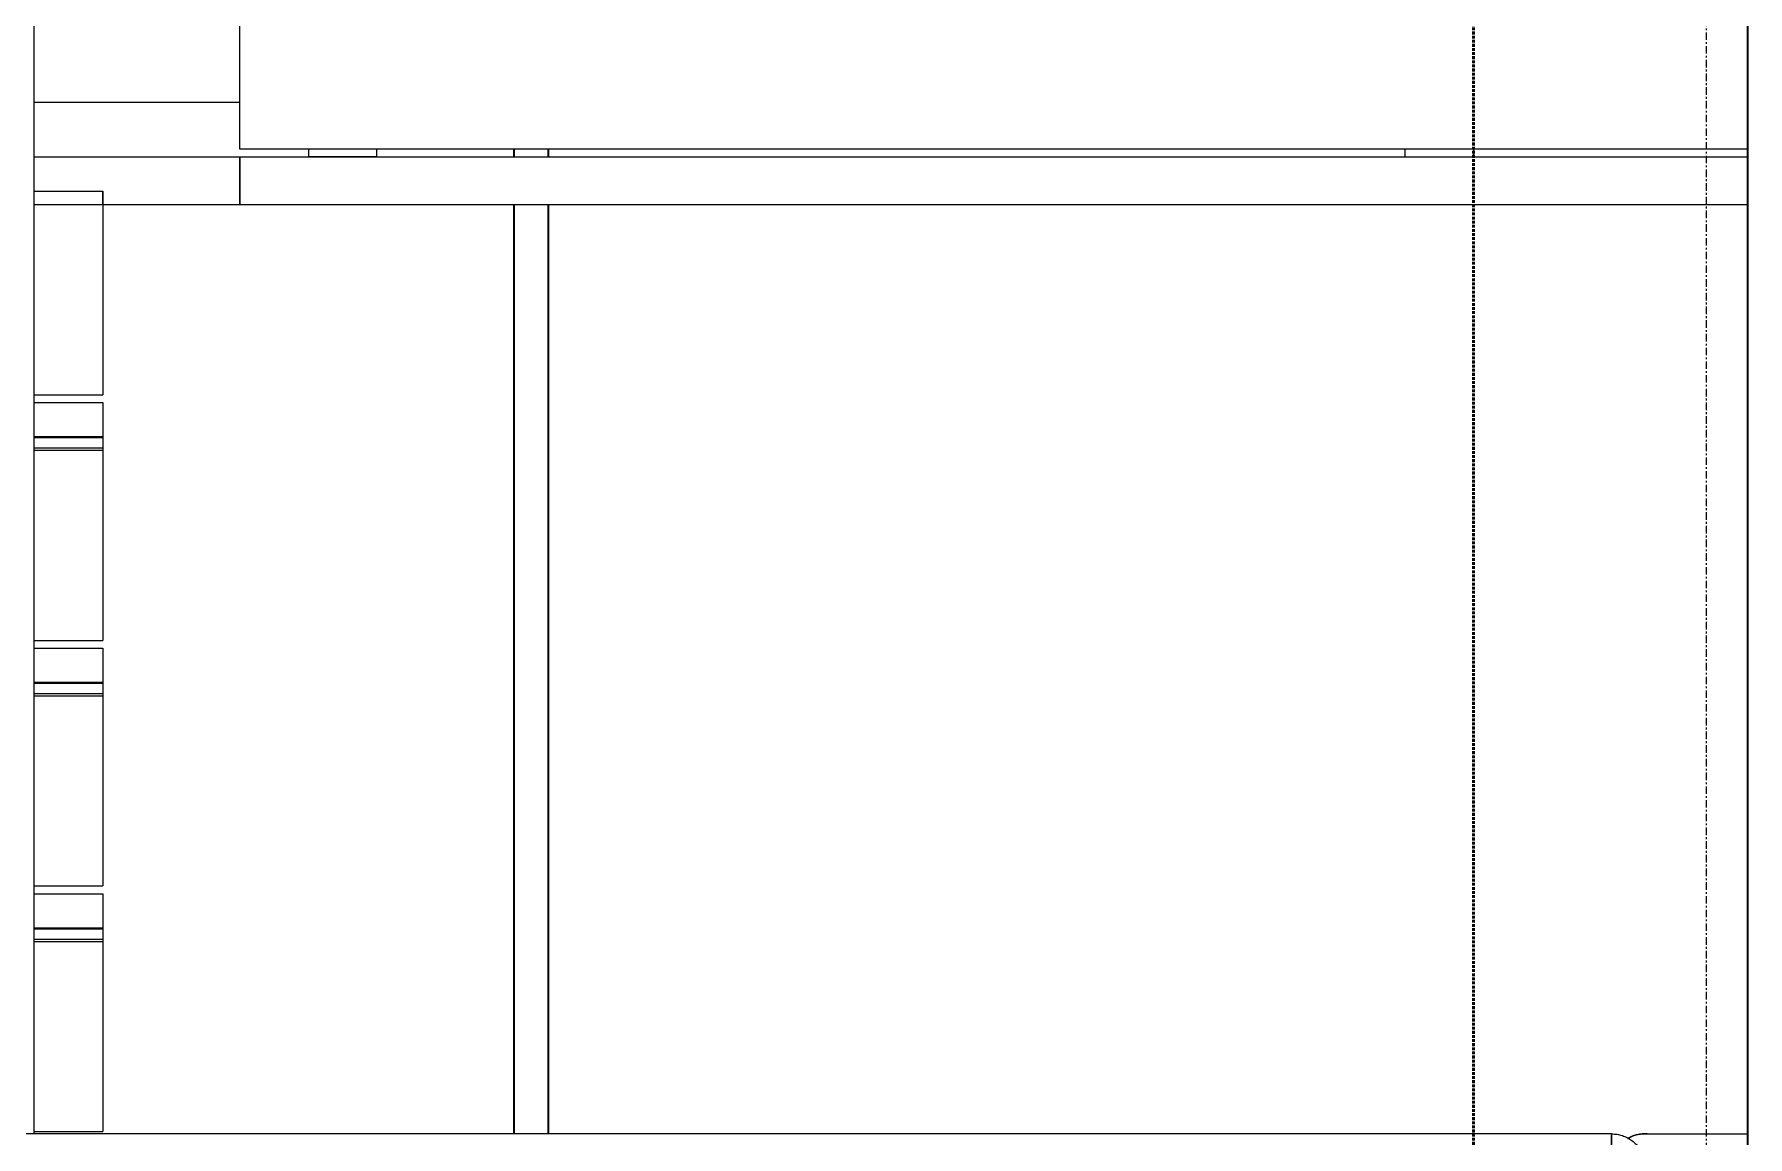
# Model space of a CAD drawing. Header units: millimetres. Extents: x -153298 to 620751, y -313239 to 250031.
# Drawn here: x 7199 to 8449, y -303879 to -303075 of the extents above; entities that cross this region are included whole.
import ezdxf

# ---------------------------------------------------------------- set-up
doc = ezdxf.new("R2010")
doc.units = ezdxf.units.MM
doc.linetypes.add('DPA_Grid _ Level 100', pattern=[10, 5.5, -1.6, 1.3, -1.6])
doc.linetypes.add('DPA_Hidden 50', pattern=[3, 2, -1])
for name, color, linetype, lineweight in [('A-DETL-GENF', 7, 'Continuous', 35), ('A-FLOR-HRAL', 7, 'Continuous', 25), ('A-GLAZ-CURT', 7, 'Continuous', 9), ('I-WALL-E', 7, 'Continuous', 35), ('S-GRID', 7, 'Continuous', 0), ('S-STRS-E', 7, 'Continuous', 25), ('WALL-E', 7, 'Continuous', 35)]:
    doc.layers.add(name, color=color, linetype=linetype, lineweight=lineweight)

# ---------------------------------------------------------------- blocks, each defined once
blk = doc.blocks.new('DPA_CP_Entrance Louver Grill Vertical Z - Louver Grill Vertical Z-V439-2140-01 ENTRANCE 1 ELEVATION 2')
at = {"layer": 'A-GLAZ-CURT', "color": 7}
for p, q in [((-16222, 113945.1), (-16222, 105550)), ((-16222, 113945.1), (-16222, 105550)), ((-16222, 105550), (-16222, 113945.1)), ((-16222, 105550), (-16222, 113945.1))]:
    blk.add_line(p, q, dxfattribs=at)
blk = doc.blocks.new('Railing - Post_50mm-V467-2140-01 ENTRANCE 1 ELEVATION 2')
at = {"layer": 'A-FLOR-HRAL', "color": 7, "lineweight": 9}
for p, q in [((-17272, 111131.4), (-17272, 111125.7)), ((-17272, 111125.7), (-17222, 111125.7)), ((-17222, 111125.7), (-17272, 111125.7)), ((-17222, 111125.7), (-17222, 111131.4))]:
    blk.add_line(p, q, dxfattribs=at)
blk = doc.blocks.new('Railing - Post_50mm-V468-2140-01 ENTRANCE 1 ELEVATION 2')
at = {"layer": 'A-FLOR-HRAL', "color": 7, "lineweight": 9}
for p, q in [((-17272, 111848.1), (-17272, 111842.4)), ((-17222, 111842.4), (-17222, 111848.1)), ((-17272, 111668.9), (-17272, 111663.2)), ((-17222, 111663.2), (-17222, 111668.9)), ((-17272, 111489.7), (-17272, 111484)), ((-17222, 111484), (-17222, 111489.7)), ((-17272, 111310.6), (-17272, 111304.8)), ((-17222, 111304.8), (-17222, 111310.6)), ((-17272, 111131.4), (-17272, 111125.7)), ((-17247, 111125.7), (-17247, 111125.7)), ((-17247, 111125.7), (-17247, 111125.7)), ((-17222, 111125.7), (-17222, 111131.4))]:
    blk.add_line(p, q, dxfattribs=at)
blk = doc.blocks.new('Railing - Post_50mm-18334296-2140-01 ENTRANCE 1 ELEVATION 2')
at = {"layer": 'A-FLOR-HRAL', "color": 7, "lineweight": 9}
blk.add_line((-17472, 113638.3), (-17472, 113792.4), dxfattribs=at)
blk = doc.blocks.new('Railing - Railing-8634568-2140-01 ENTRANCE 1 ELEVATION 2')
at = {"layer": 'A-FLOR-HRAL', "color": 7, "lineweight": 9}
for p, q in [((-17472, 107187.8), (-17472, 107965.4)), ((-17472, 107940.4), (-17322, 107940.4))]:
    blk.add_line(p, q, dxfattribs=at)
at = {"color": 7}
for name, p in [('Railing - Post_50mm-V467-2140-01 ENTRANCE 1 ELEVATION 2', (0, -3225.2)), ('Railing - Post_50mm-V468-2140-01 ENTRANCE 1 ELEVATION 2', (0, -3225.2)), ('Railing - Post_50mm-18334296-2140-01 ENTRANCE 1 ELEVATION 2', (0, -6450.4))]:
    blk.add_blockref(name, p, dxfattribs=at)
blk = doc.blocks.new('Top Rail Type - Top Rail_Internal_-8634572-2140-01 ENTRANCE 1 ELEVATION 2')
at = {"layer": 'A-FLOR-HRAL', "color": 7, "lineweight": 9}
for p, q in [((-17472, 107345.9), (-17472, 108775.4)), ((-17472, 107187.8), (-17472, 107345.9))]:
    blk.add_line(p, q, dxfattribs=at)
blk = doc.blocks.new('Railing - RL13_Baluster Post _End_-13242412-2140-01 ENTRANCE 1 ELEVATION 2')
at = {"layer": 'A-FLOR-HRAL', "color": 7, "lineweight": 9}
for p, q in [((-16266.3, 107187.8), (-16222, 107187.8)), ((-16222, 107137.8), (-16266.3, 107137.8))]:
    blk.add_line(p, q, dxfattribs=at)
at = {"layer": 'A-FLOR-HRAL', "color": 7, "lineweight": 9, "flags": 128}
for points in [[(-16297.3, 107187.8), (-16297.3, 107187.8), (-16297.2, 107187.8), (-16297.1, 107187.8), (-16296.9, 107187.8), (-16296.7, 107187.8), (-16296.4, 107187.8), (-16296.1, 107187.8), (-16295.7, 107187.8), (-16295.3, 107187.8), (-16294.9, 107187.8), (-16294.4, 107187.8), (-16293.8, 107187.8), (-16293.2, 107187.8), (-16292.6, 107187.8), (-16291.9, 107187.8), (-16291.2, 107187.8), (-16290.4, 107187.8), (-16289.6, 107187.8), (-16288.8, 107187.8), (-16287.9, 107187.8), (-16287, 107187.8), (-16286.1, 107187.8), (-16285.1, 107187.8), (-16284.1, 107187.8), (-16283.1, 107187.8), (-16282, 107187.8), (-16280.9, 107187.8), (-16279.8, 107187.8), (-16278.7, 107187.8), (-16277.6, 107187.8), (-16276.4, 107187.8), (-16275.2, 107187.8), (-16274, 107187.8), (-16272.8, 107187.8), (-16271.6, 107187.8), (-16270.4, 107187.8), (-16269.1, 107187.8), (-16267.9, 107187.8), (-16266.7, 107187.8), (-16266.3, 107187.8)], [(-16266.3, 107137.8), (-16267.6, 107137.8), (-16268.8, 107137.8), (-16270, 107137.8), (-16271.3, 107137.8), (-16272.5, 107137.8), (-16273.7, 107137.8), (-16274.9, 107137.8), (-16276.1, 107137.8), (-16277.2, 107137.8), (-16278.4, 107137.8), (-16279.5, 107137.8), (-16280.6, 107137.8), (-16281.7, 107137.8), (-16282.8, 107137.8), (-16283.8, 107137.8), (-16284.8, 107137.8), (-16285.8, 107137.8), (-16286.8, 107137.8), (-16287.7, 107137.8), (-16288.6, 107137.8), (-16289.4, 107137.8), (-16290.2, 107137.8), (-16291, 107137.8), (-16291.7, 107137.8), (-16292.4, 107137.8), (-16293.1, 107137.8), (-16293.7, 107137.8), (-16294.2, 107137.8), (-16294.7, 107137.8), (-16295.2, 107137.8), (-16295.6, 107137.8), (-16296, 107137.8), (-16296.4, 107137.8), (-16296.6, 107137.8), (-16296.9, 107137.8), (-16297.1, 107137.8), (-16297.2, 107137.8), (-16297.3, 107137.8), (-16297.3, 107137.8)]]:
    blk.add_lwpolyline(points, dxfattribs=at)
at = {"layer": 'A-FLOR-HRAL', "color": 7, "lineweight": 9}
for start, end in [(88.6974, 120), (240, 281.0413)]:
    blk.add_arc((-16297.3, 107162.8), 25, start, end, dxfattribs=at)
blk = doc.blocks.new('Railing - Railing-14945248-2140-01 ENTRANCE 1 ELEVATION 2')
at = {"color": 7}
blk.add_blockref('Railing - RL13_Baluster Post _End_-13242412-2140-01 ENTRANCE 1 ELEVATION 2', (0, 0), dxfattribs=at)
blk = doc.blocks.new('Railing - Half Circle_25mm-V533-2140-01 ENTRANCE 1 ELEVATION 2')
at = {"layer": 'A-FLOR-HRAL', "color": 7, "lineweight": 9}
for p, q in [((-16321.4, 107177.6), (-16321.4, 107186.6)), ((-16321.4, 107186.6), (-16321.4, 107177.6)), ((-16321.4, 107162.8), (-16321.4, 107177.5)), ((-16321.4, 107177.5), (-16321.4, 107162.8)), ((-16321.4, 107162.8), (-16321.4, 107139)), ((-16321.4, 107139), (-16321.4, 107162.8))]:
    blk.add_line(p, q, dxfattribs=at)
at = {"layer": 'A-FLOR-HRAL', "color": 7, "lineweight": 9, "flags": 128}
for points in [[(-16321.4, 107187.8), (-16320.4, 107187.8), (-16319.4, 107187.7), (-16318.4, 107187.6), (-16317.4, 107187.5), (-16316.4, 107187.3), (-16315.5, 107187.1), (-16314.5, 107186.9), (-16313.5, 107186.6), (-16312.6, 107186.2), (-16311.7, 107185.9), (-16310.7, 107185.4), (-16309.8, 107185), (-16309, 107184.5), (-16308.1, 107184), (-16307.3, 107183.5), (-16306.5, 107182.9), (-16305.7, 107182.3), (-16304.9, 107181.6), (-16304.2, 107180.9), (-16303.5, 107180.2), (-16302.8, 107179.5), (-16302.1, 107178.8), (-16301.5, 107178), (-16300.9, 107177.2), (-16300.4, 107176.3), (-16299.8, 107175.5), (-16299.3, 107174.6), (-16298.9, 107173.7), (-16298.5, 107172.8), (-16298.1, 107171.9), (-16297.7, 107170.9), (-16297.4, 107170), (-16297.2, 107169), (-16296.9, 107168.1), (-16296.8, 107167.1), (-16296.6, 107166.1), (-16296.5, 107165.1), (-16296.4, 107164.1), (-16296.4, 107163.1), (-16296.4, 107162.8)], [(-16296.4, 107162.8), (-16296.4, 107161.8), (-16296.5, 107160.8), (-16296.6, 107159.8), (-16296.7, 107158.8), (-16296.9, 107157.9), (-16297.1, 107156.9), (-16297.4, 107155.9), (-16297.7, 107155), (-16298, 107154), (-16298.4, 107153.1), (-16298.8, 107152.2), (-16299.2, 107151.3), (-16299.7, 107150.4), (-16300.2, 107149.5), (-16300.8, 107148.7), (-16301.3, 107147.9), (-16302, 107147.1), (-16302.6, 107146.3), (-16303.3, 107145.6), (-16304, 107144.9), (-16304.7, 107144.2), (-16305.5, 107143.6), (-16306.2, 107142.9), (-16307.1, 107142.3), (-16307.9, 107141.8), (-16308.7, 107141.3), (-16309.6, 107140.8), (-16310.5, 107140.3), (-16311.4, 107139.9), (-16312.3, 107139.5), (-16313.3, 107139.2), (-16314.2, 107138.9), (-16315.2, 107138.6), (-16316.2, 107138.4), (-16317.1, 107138.2), (-16318.1, 107138), (-16319.1, 107137.9), (-16320.1, 107137.9), (-16321.1, 107137.8), (-16321.4, 107137.8)]]:
    blk.add_lwpolyline(points, dxfattribs=at)
blk = doc.blocks.new('Railing - Post_50mm-V540-2140-01 ENTRANCE 1 ELEVATION 2')
at = {"layer": 'A-FLOR-HRAL', "color": 7, "lineweight": 9}
for p, q in [((-16472, 108617.1), (-16472, 108622.9)), ((-16422, 108622.9), (-16422, 108617.1)), ((-16472, 108438), (-16472, 108443.7)), ((-16422, 108443.7), (-16422, 108438)), ((-16472, 108258.8), (-16472, 108264.5)), ((-16422, 108264.5), (-16422, 108258.8)), ((-16472, 108079.6), (-16472, 108085.4)), ((-16422, 108085.4), (-16422, 108079.6)), ((-16472, 107900.4), (-16472, 107906.2)), ((-16447, 107900.4), (-16447, 107900.4)), ((-16447, 107900.4), (-16447, 107900.4)), ((-16422, 107906.2), (-16422, 107900.4))]:
    blk.add_line(p, q, dxfattribs=at)
blk = doc.blocks.new('Railing - Railing-14945432-2140-01 ENTRANCE 1 ELEVATION 2')
at = {"color": 7}
blk.add_blockref('Railing - Post_50mm-V540-2140-01 ENTRANCE 1 ELEVATION 2', (0, 0), dxfattribs=at)
blk = doc.blocks.new('Top Rail Type - Half Circle_25mm-V542-2140-01 ENTRANCE 1 ELEVATION 2')
at = {"layer": 'A-FLOR-HRAL', "color": 7, "lineweight": 9}
for p, q in [((-16321.4, 107177.6), (-16321.4, 107186.6)), ((-16321.4, 107186.6), (-16321.4, 107177.6)), ((-16321.4, 107162.8), (-16321.4, 107177.5)), ((-16321.4, 107177.5), (-16321.4, 107162.8)), ((-16321.4, 107162.8), (-16321.4, 107139)), ((-16321.4, 107139), (-16321.4, 107162.8))]:
    blk.add_line(p, q, dxfattribs=at)
at = {"layer": 'A-FLOR-HRAL', "color": 7, "lineweight": 9, "flags": 128}
for points in [[(-16321.4, 107187.8), (-16320.4, 107187.8), (-16319.4, 107187.7), (-16318.4, 107187.6), (-16317.4, 107187.5), (-16316.4, 107187.3), (-16315.5, 107187.1), (-16314.5, 107186.9), (-16313.5, 107186.6), (-16312.6, 107186.2), (-16311.7, 107185.9), (-16310.7, 107185.4), (-16309.8, 107185), (-16309, 107184.5), (-16308.1, 107184), (-16307.3, 107183.5), (-16306.5, 107182.9), (-16305.7, 107182.3), (-16304.9, 107181.6), (-16304.2, 107180.9), (-16303.5, 107180.2), (-16302.8, 107179.5), (-16302.1, 107178.8), (-16301.5, 107178), (-16300.9, 107177.2), (-16300.4, 107176.3), (-16299.8, 107175.5), (-16299.3, 107174.6), (-16298.9, 107173.7), (-16298.5, 107172.8), (-16298.1, 107171.9), (-16297.7, 107170.9), (-16297.4, 107170), (-16297.2, 107169), (-16296.9, 107168.1), (-16296.8, 107167.1), (-16296.6, 107166.1), (-16296.5, 107165.1), (-16296.4, 107164.1), (-16296.4, 107163.1), (-16296.4, 107162.8)], [(-16296.4, 107162.8), (-16296.4, 107161.8), (-16296.5, 107160.8), (-16296.6, 107159.8), (-16296.7, 107158.8), (-16296.9, 107157.9), (-16297.1, 107156.9), (-16297.4, 107155.9), (-16297.7, 107155), (-16298, 107154), (-16298.4, 107153.1), (-16298.8, 107152.2), (-16299.2, 107151.3), (-16299.7, 107150.4), (-16300.2, 107149.5), (-16300.8, 107148.7), (-16301.3, 107147.9), (-16302, 107147.1), (-16302.6, 107146.3), (-16303.3, 107145.6), (-16304, 107144.9), (-16304.7, 107144.2), (-16305.5, 107143.6), (-16306.2, 107142.9), (-16307.1, 107142.3), (-16307.9, 107141.8), (-16308.7, 107141.3), (-16309.6, 107140.8), (-16310.5, 107140.3), (-16311.4, 107139.9), (-16312.3, 107139.5), (-16313.3, 107139.2), (-16314.2, 107138.9), (-16315.2, 107138.6), (-16316.2, 107138.4), (-16317.1, 107138.2), (-16318.1, 107138), (-16319.1, 107137.9), (-16320.1, 107137.9), (-16321.1, 107137.8), (-16321.4, 107137.8)]]:
    blk.add_lwpolyline(points, dxfattribs=at)
blk = doc.blocks.new('Top Rail Type - Top Rail_Internal_-14945436-2140-01 ENTRANCE 1 ELEVATION 2')
at = {"layer": 'A-FLOR-HRAL', "color": 7, "lineweight": 9}
for p, q in [((-16422, 107187.8), (-18447, 107187.8)), ((-16321.4, 107187.8), (-16422, 107187.8)), ((-16321.4, 107187.8), (-16321.4, 107162.8)), ((-16321.4, 107162.8), (-16321.4, 107187))]:
    blk.add_line(p, q, dxfattribs=at)
blk = doc.blocks.new('Top Rail Type - Top Rail_Internal_-14948010-2140-01 ENTRANCE 1 ELEVATION 2')
at = {"layer": 'A-FLOR-HRAL', "color": 7, "lineweight": 9}
blk.add_arc((-16297, 107162.8), 25, 86.1963, 120, dxfattribs=at)
for points in [[(-16309.5, 107184.5), (-16307.6, 107185.6), (-16303.6, 107187.3), (-16299.2, 107187.8), (-16297, 107187.8)], [(-16296.8, 107187.8), (-16296.3, 107187.8), (-16295.8, 107187.8), (-16295.4, 107187.8)]]:
    blk.add_open_spline(points, degree=3, dxfattribs=at)
blk = doc.blocks.new('DPA_AN_Callout - DPA_AN_Callout-15497441-2140-01 ENTRANCE 1 ELEVATION 2')
at = {"layer": 'A-DETL-GENF', "color": 7, "linetype": 'DPA_Hidden 50', "lineweight": 50}
blk.add_line((-16422, 105382.9), (-16422, 113739.9), dxfattribs=at)

msp = doc.modelspace()

# ---------------------------------------------------------------- linework, layer by layer
at = {"layer": 'I-WALL-E', "color": 7}
for p, q in [((7549.1524, -303164.2756), (7549.1524, -303158.5369)), ((7549.1524, -303164.2756), (7549.1524, -303158.5369)), ((7574.1524, -303158.5369), (7574.1524, -303164.2756)), ((7574.1524, -303158.5369), (7574.1524, -303164.2756)), ((7549.1524, -303876.8843), (7549.1524, -303199.2756)), ((7549.1524, -303876.8843), (7549.1524, -303199.2756)), ((7574.1524, -303199.2756), (7574.1524, -303876.8843)), ((7574.1524, -303199.2756), (7574.1524, -303876.8843))]:
    msp.add_line(p, q, dxfattribs=at)
at = {"layer": 'S-GRID', "color": 7, "linetype": 'DPA_Grid _ Level 100'}
msp.add_line((8419.1552, -312338.9018), (8419.1552, -291368.6646), dxfattribs=at)
at = {"layer": 'S-STRS-E', "color": 7}
for p, q in [((7349.1524, -303158.5369), (7349.1524, -303020.0969)), ((8449.1524, -303020.0969), (8449.1524, -303158.5369)), ((8449.1524, -303158.5369), (7349.1524, -303158.5369)), ((7199.1524, -303164.2756), (7349.1524, -303164.2756)), ((7199.1524, -303164.2756), (7249.1524, -303164.2756)), ((7199.1524, -303164.2756), (7249.1524, -303164.2756)), ((7199.1524, -303164.2756), (7249.1524, -303164.2756)), ((7199.1524, -303164.2756), (7249.1524, -303164.2756)), ((7199.1524, -303164.2756), (7249.1524, -303164.2756)), ((7349.1524, -303164.2756), (8449.1524, -303164.2756)), ((7349.1524, -303164.2756), (7349.1524, -303199.2756)), ((7349.1524, -303199.2756), (7349.1524, -303164.2756)), ((8449.1524, -303199.2756), (8449.1524, -303164.2756)), ((8449.1524, -303199.2756), (8449.1524, -303164.2756)), ((7199.1524, -303189.2756), (7249.1524, -303189.2756)), ((7249.1524, -303199.2756), (7199.1524, -303199.2756)), ((7249.1524, -303199.2756), (7199.1524, -303199.2756)), ((7249.1524, -303189.2756), (7249.1524, -303199.2756)), ((7249.1524, -303199.2756), (7249.1524, -303189.2756)), ((7349.1524, -303199.2756), (7249.1524, -303199.2756)), ((7249.1524, -303199.2756), (7249.1524, -303337.7156)), ((8449.1524, -303199.2756), (7349.1524, -303199.2756)), ((7199.1524, -303337.7156), (7249.1524, -303337.7156)), ((7199.1524, -303343.4544), (7249.1524, -303343.4544)), ((7199.1524, -303343.4544), (7249.1524, -303343.4544)), ((7199.1524, -303343.4544), (7249.1524, -303343.4544)), ((7199.1524, -303343.4544), (7249.1524, -303343.4544)), ((7199.1524, -303343.4544), (7249.1524, -303343.4544)), ((7199.1524, -303343.4544), (7249.1524, -303343.4544)), ((7199.1524, -303343.4544), (7249.1524, -303343.4544)), ((7249.1524, -303343.4544), (7249.1524, -303348.9544)), ((7249.1524, -303343.4544), (7249.1524, -303345.9544)), ((7249.1524, -303343.4544), (7249.1524, -303345.9544)), ((7249.1524, -303343.4544), (7249.1524, -303345.9544)), ((7249.1524, -303343.4544), (7249.1524, -303345.9544)), ((7249.1524, -303343.4544), (7249.1524, -303345.9544)), ((7249.1524, -303343.4544), (7249.1524, -303368.4544)), ((7249.1524, -303348.4544), (7249.1524, -303358.4544)), ((7249.1524, -303348.9544), (7249.1524, -303357.9544)), ((7249.1524, -303348.9544), (7249.1524, -303368.9544)), ((7249.1524, -303357.9544), (7249.1524, -303361.4544)), ((7249.1524, -303358.4544), (7249.1524, -303360.9544)), ((7249.1524, -303368.4544), (7199.1524, -303368.4544)), ((7199.1524, -303368.9544), (7249.1524, -303368.9544)), ((7199.1524, -303368.9544), (7249.1524, -303368.9544)), ((7249.1524, -303368.9544), (7249.1524, -303376.4544)), ((7199.1524, -303376.4544), (7249.1524, -303376.4544)), ((7249.1524, -303378.4544), (7199.1524, -303378.4544)), ((7249.1524, -303378.4544), (7199.1524, -303378.4544)), ((7249.1524, -303376.4544), (7249.1524, -303378.4544)), ((7249.1524, -303378.4544), (7249.1524, -303516.8944)), ((7199.1524, -303516.8944), (7249.1524, -303516.8944)), ((7199.1524, -303522.6331), (7249.1524, -303522.6331)), ((7199.1524, -303522.6331), (7249.1524, -303522.6331)), ((7199.1524, -303522.6331), (7249.1524, -303522.6331)), ((7199.1524, -303522.6331), (7249.1524, -303522.6331)), ((7199.1524, -303522.6331), (7249.1524, -303522.6331)), ((7199.1524, -303522.6331), (7249.1524, -303522.6331)), ((7199.1524, -303522.6331), (7249.1524, -303522.6331)), ((7249.1524, -303522.6331), (7249.1524, -303528.1331)), ((7249.1524, -303522.6331), (7249.1524, -303525.1331)), ((7249.1524, -303522.6331), (7249.1524, -303525.1331)), ((7249.1524, -303522.6331), (7249.1524, -303525.1331)), ((7249.1524, -303522.6331), (7249.1524, -303525.1331)), ((7249.1524, -303522.6331), (7249.1524, -303525.1331)), ((7249.1524, -303522.6331), (7249.1524, -303547.6331)), ((7249.1524, -303527.6331), (7249.1524, -303537.6331)), ((7249.1524, -303528.1331), (7249.1524, -303537.1331)), ((7249.1524, -303528.1331), (7249.1524, -303548.1331)), ((7249.1524, -303537.1331), (7249.1524, -303540.6331)), ((7249.1524, -303547.6331), (7199.1524, -303547.6331)), ((7199.1524, -303548.1331), (7249.1524, -303548.1331)), ((7199.1524, -303548.1331), (7249.1524, -303548.1331)), ((7249.1524, -303537.6331), (7249.1524, -303540.1331)), ((7249.1524, -303548.1331), (7249.1524, -303555.6331)), ((7199.1524, -303555.6331), (7249.1524, -303555.6331)), ((7249.1524, -303557.6331), (7199.1524, -303557.6331)), ((7249.1524, -303557.6331), (7199.1524, -303557.6331)), ((7249.1524, -303555.6331), (7249.1524, -303557.6331)), ((7249.1524, -303557.6331), (7249.1524, -303696.0731)), ((7199.1524, -303696.0731), (7249.1524, -303696.0731)), ((7199.1524, -303701.8119), (7249.1524, -303701.8119)), ((7199.1524, -303701.8119), (7249.1524, -303701.8119)), ((7199.1524, -303701.8119), (7249.1524, -303701.8119)), ((7199.1524, -303701.8119), (7249.1524, -303701.8119)), ((7199.1524, -303701.8119), (7249.1524, -303701.8119)), ((7199.1524, -303701.8119), (7249.1524, -303701.8119)), ((7199.1524, -303701.8119), (7249.1524, -303701.8119)), ((7249.1524, -303701.8119), (7249.1524, -303707.3119)), ((7249.1524, -303701.8119), (7249.1524, -303704.3119)), ((7249.1524, -303701.8119), (7249.1524, -303704.3119)), ((7249.1524, -303701.8119), (7249.1524, -303704.3119)), ((7249.1524, -303701.8119), (7249.1524, -303704.3119)), ((7249.1524, -303701.8119), (7249.1524, -303704.3119)), ((7249.1524, -303701.8119), (7249.1524, -303726.8119)), ((7249.1524, -303706.8119), (7249.1524, -303716.8119)), ((7249.1524, -303707.3119), (7249.1524, -303716.3119)), ((7249.1524, -303707.3119), (7249.1524, -303727.3119)), ((7249.1524, -303716.3119), (7249.1524, -303719.8119)), ((7249.1524, -303716.8119), (7249.1524, -303719.3119)), ((7249.1524, -303726.8119), (7199.1524, -303726.8119)), ((7199.1524, -303727.3119), (7249.1524, -303727.3119)), ((7199.1524, -303727.3119), (7249.1524, -303727.3119)), ((7199.1524, -303734.8119), (7249.1524, -303734.8119)), ((7249.1524, -303736.8119), (7199.1524, -303736.8119)), ((7249.1524, -303736.8119), (7199.1524, -303736.8119)), ((7249.1524, -303727.3119), (7249.1524, -303734.8119)), ((7249.1524, -303734.8119), (7249.1524, -303736.8119)), ((7249.1524, -303736.8119), (7249.1524, -303875.2519)), ((7199.1524, -303875.2519), (7249.1524, -303875.2519))]:
    msp.add_line(p, q, dxfattribs=at)
at = {"layer": 'WALL-E', "color": 7}
msp.add_line((8449.1524, -307564.7103), (8449.1524, -297119.5898), dxfattribs=at)

# ---------------------------------------------------------------- block references
at = {"layer": 'A-DETL-GENF', "color": 7}
msp.add_blockref('DPA_AN_Callout - DPA_AN_Callout-15497441-2140-01 ENTRANCE 1 ELEVATION 2', (24671.1729, -411064.7103), dxfattribs=at)
at = {"layer": 'A-FLOR-HRAL', "color": 7, "lineweight": 9}
for name in ['Top Rail Type - Top Rail_Internal_-8634572-2140-01 ENTRANCE 1 ELEVATION 2', 'Railing - Railing-8634568-2140-01 ENTRANCE 1 ELEVATION 2', 'Top Rail Type - Top Rail_Internal_-14945436-2140-01 ENTRANCE 1 ELEVATION 2', 'Railing - Railing-14945432-2140-01 ENTRANCE 1 ELEVATION 2', 'Top Rail Type - Top Rail_Internal_-14948010-2140-01 ENTRANCE 1 ELEVATION 2', 'Railing - Half Circle_25mm-V533-2140-01 ENTRANCE 1 ELEVATION 2', 'Top Rail Type - Half Circle_25mm-V542-2140-01 ENTRANCE 1 ELEVATION 2']:
    msp.add_blockref(name, (24671.1729, -411064.7103), dxfattribs=at)
at = {"layer": 'A-FLOR-HRAL', "color": 7}
msp.add_blockref('Railing - Railing-14945248-2140-01 ENTRANCE 1 ELEVATION 2', (24671.1729, -411064.7103), dxfattribs=at)
at = {"layer": 'A-GLAZ-CURT', "color": 7}
msp.add_blockref('DPA_CP_Entrance Louver Grill Vertical Z - Louver Grill Vertical Z-V439-2140-01 ENTRANCE 1 ELEVATION 2', (24671.1729, -411064.7103), dxfattribs=at)

doc.saveas('drawing.dxf')
